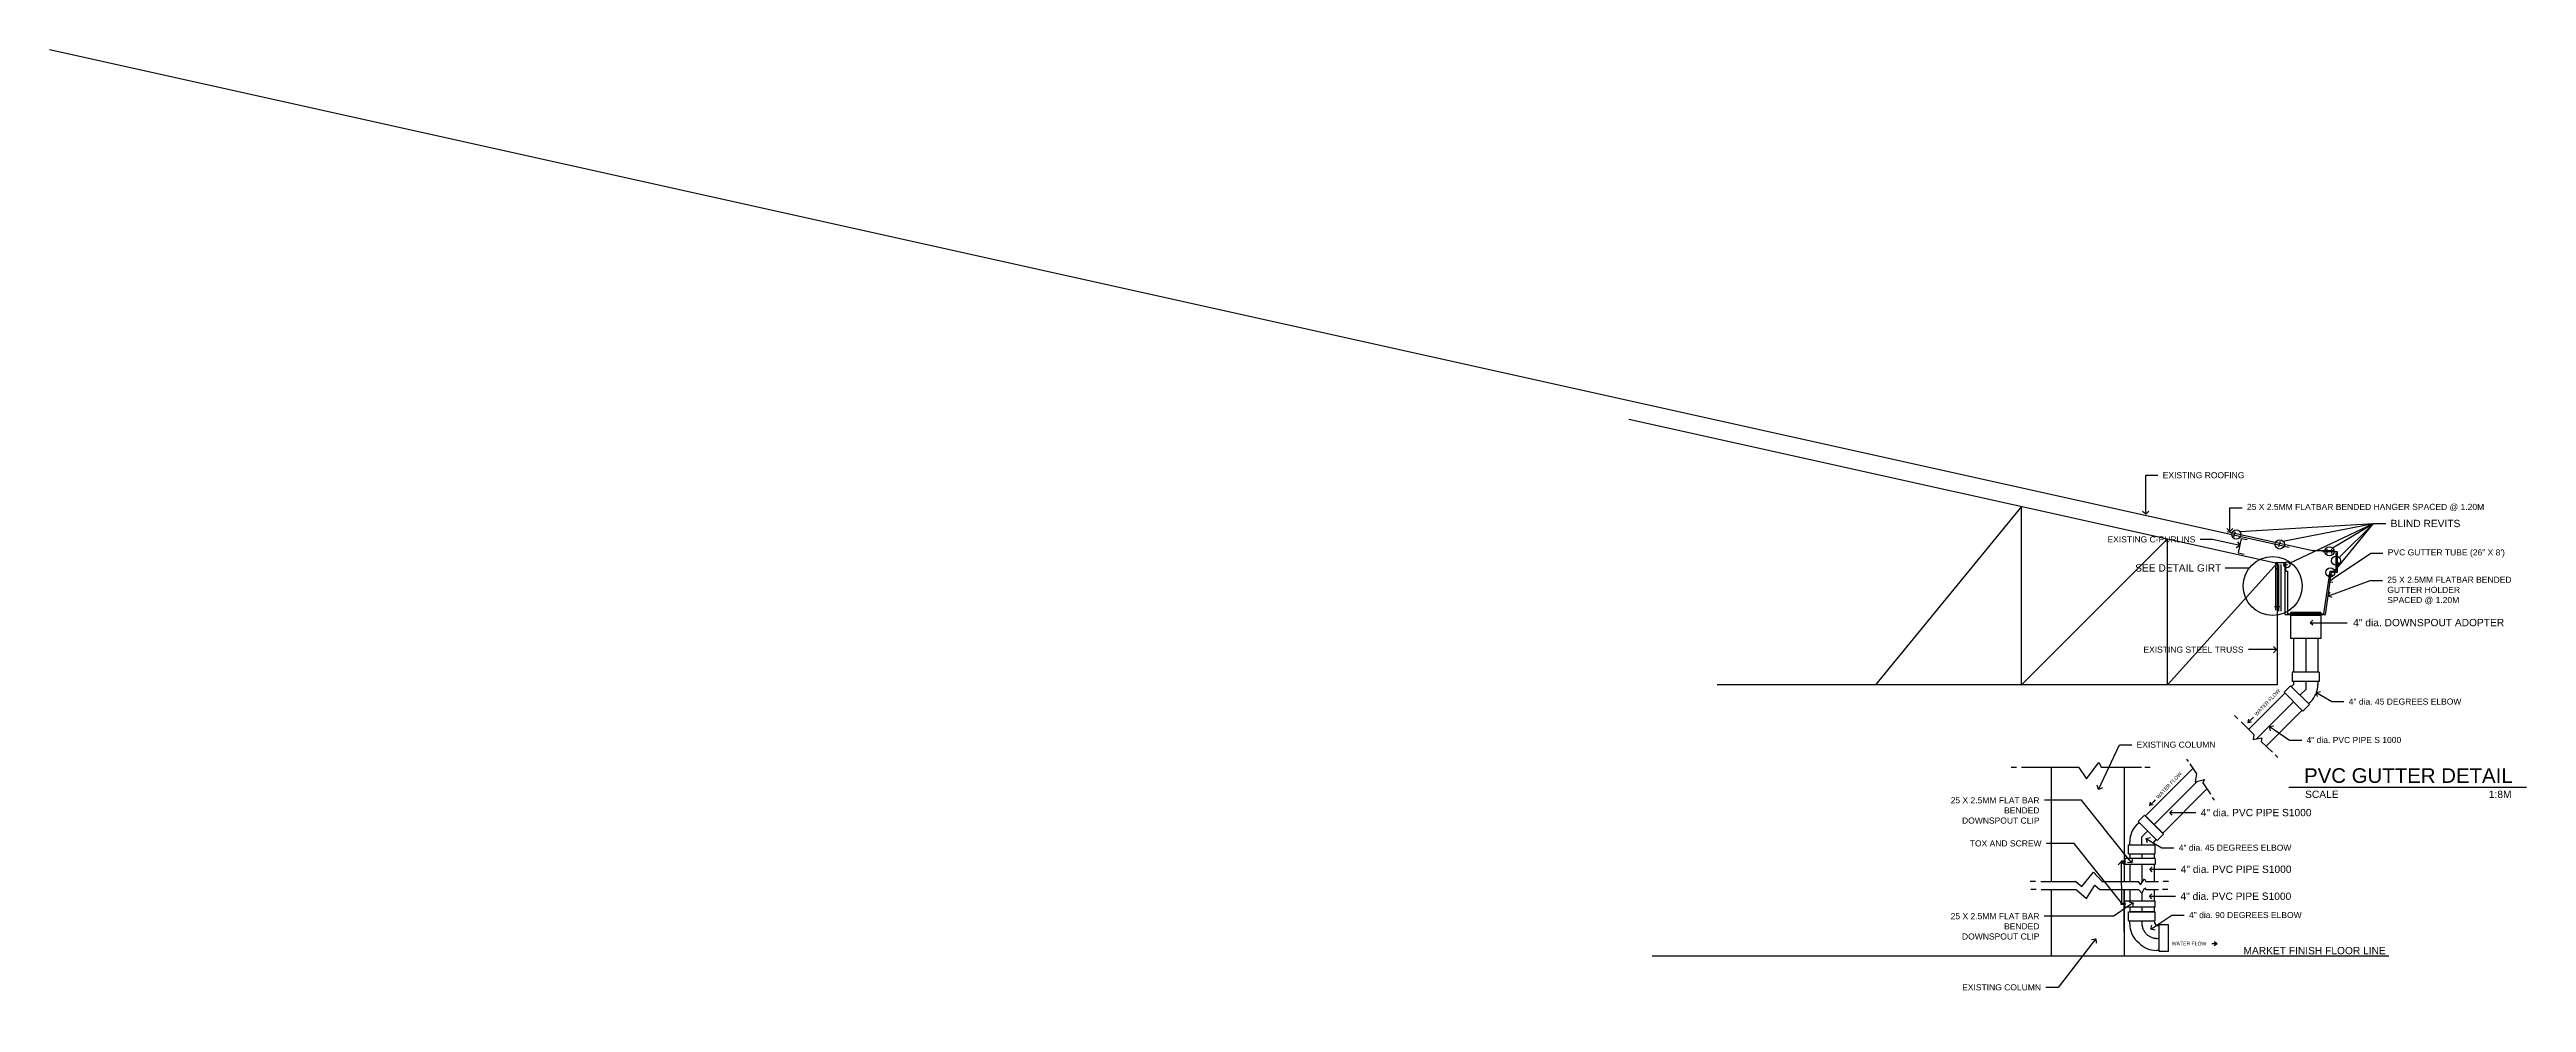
# Model space of a CAD drawing. Header units: inches. Extents: x -1369 to 1198, y -366 to 1398.
# Drawn here: x 32.91 to 43.08, y 138.27 to 142.19 of the extents above; entities that cross this region are included whole.
import ezdxf
from ezdxf import colors
from ezdxf.entities.mleader import LeaderData, LeaderLine
from ezdxf.math import Vec2, Vec3

# ---------------------------------------------------------------- set-up
doc = ezdxf.new("R2010")
doc.units = ezdxf.units.IN
doc.header["$MEASUREMENT"] = 0
doc.linetypes.add('CENTER2', pattern=[1.125, 0.75, -0.125, 0.125, -0.125])
doc.linetypes.add('HIDDEN2', pattern=[0.1875, 0.125, -0.0625])
doc.layers.add('DARK', color=1, linetype='Continuous')
doc.layers.add('LABEL 1', color=7, linetype='Continuous')
doc.styles.get("Standard").update_dxf_attribs({"font": 'arial.ttf'})

# ---------------------------------------------------------------- blocks, each defined once
blk = doc.blocks.new('_Open90')
at = {"color": 0, "linetype": 'ByBlock', "lineweight": -2}
for p, q in [((0, 0), (-1, 0)), ((-0.5, 0.5), (0, 0)), ((0, 0), (-0.5, -0.5))]:
    blk.add_line(p, q, dxfattribs=at)
blk = doc.blocks.new('3')
at = {"layer": 'DARK'}
for p, q in [((-473.294, -788.579), (-473.294, -788.583)), ((-473.283, -788.579), (-473.294, -788.579)), ((-473.283, -788.583), (-473.294, -788.583)), ((-473.283, -788.579), (-473.283, -788.583)), ((-473.28, -788.58), (-473.283, -788.58)), ((-473.28, -788.582), (-473.283, -788.582)), ((-473.28, -788.579), (-473.28, -788.583)), ((-473.279, -788.579), (-473.28, -788.579)), ((-473.279, -788.583), (-473.28, -788.583)), ((-473.278, -788.58), (-473.278, -788.582))]:
    blk.add_line(p, q, dxfattribs=at)
for centre, start, end in [((-473.279, -788.58), 0, 90), ((-473.279, -788.582), 270, 0)]:
    blk.add_arc(centre, 0.001, start, end, dxfattribs=at)

msp = doc.modelspace()

# ---------------------------------------------------------------- hatches: boundary and pattern name
at = {"layer": 'DARK'}
h = msp.add_hatch(color=3, dxfattribs=at)
h.dxf.hatch_style = 1
h.paths.add_polyline_path([(41.4307, 138.865), (41.4282, 138.865), (41.4282, 138.84), (41.4307, 138.84)])
h = msp.add_hatch(color=3, dxfattribs=at)
h.dxf.hatch_style = 1
h.paths.add_polyline_path([(41.4282, 138.6655), (41.4307, 138.6655), (41.4307, 138.6905), (41.4282, 138.6905)])

# ---------------------------------------------------------------- linework, layer by layer
at = {"color": 4}
for p, q in [((32.9062, 142.1882), (42.1062, 140.1438)), ((39.3936, 140.6697), (42.0562, 140.0781)), ((41.0062, 140.3114), (40.4062, 139.5781)), ((41.0062, 139.5781), (41.0062, 140.3114)), ((41.6062, 140.1781), (41.0062, 139.5781)), ((41.6062, 139.5781), (41.6062, 140.1781)), ((41.9096, 140.1803), (41.8965, 140.1212)), ((41.8965, 140.1212), (41.9207, 140.1158)), ((41.9096, 140.1803), (41.9338, 140.1749)), ((42.0562, 140.0781), (41.6062, 139.5781)), ((42.0562, 140.0781), (42.0562, 139.5781)), ((42.0562, 139.5781), (39.7562, 139.5781))]:
    msp.add_line(p, q, dxfattribs=at)
at = {"color": 3}
for p, q in [((41.8519, 140.2085), (42.2021, 140.1307)), ((42.2021, 140.1307), (42.2918, 140.1307))]:
    msp.add_line(p, q, dxfattribs=at)
msp.add_lwpolyline([(42.0905, 140.0834), (42.0905, 140.0459), (42.099, 140.0459), (42.099, 139.8709), (42.249, 139.8709), (42.274, 140.0459), (42.299, 140.0459), (42.299, 140.1209)], dxfattribs=at)
at = {"layer": 'DARK', "linetype": 'ByBlock', "lineweight": -2}
for p, q in [((42.4529, 140.2412), (42.5029, 140.2412)), ((41.6728, 139.0536), (41.7228, 139.0536)), ((41.5906, 138.8209), (41.6406, 138.8209)), ((41.5897, 138.71), (41.6397, 138.71))]:
    msp.add_line(p, q, dxfattribs=at)
at = {"layer": 'DARK', "color": 5}
for p, q in [((41.884, 140.2067), (41.8774, 140.1854)), ((41.1282, 139.2396), (41.1282, 138.7713)), ((41.4282, 139.2396), (41.4282, 138.7713)), ((41.1282, 138.7379), (41.1282, 138.4654)), ((41.4282, 138.7379), (41.4282, 138.4654)), ((41.4282, 138.5657), (41.4282, 138.7379))]:
    msp.add_line(p, q, dxfattribs=at)
at = {"layer": 'DARK', "color": 0}
for p, q in [((42.069, 140.1668), (42.0625, 140.1454)), ((42.2606, 140.1365), (42.2606, 140.1178)), ((42.2806, 140.1365), (42.2806, 140.1178)), ((42.0656, 140.0539), (42.0482, 140.0539)), ((42.0988, 140.0712), (42.0861, 140.0712)), ((42.2673, 140.031), (42.2848, 140.031)), ((42.2959, 140.0793), (42.31, 140.0793)), ((42.0677, 139.8984), (42.0456, 139.8984))]:
    msp.add_line(p, q, dxfattribs=at)
at = {"layer": 'DARK', "color": 3}
for p, q in [((42.0617, 140.0731), (42.0617, 139.8805)), ((42.0717, 140.0731), (42.0717, 139.8805))]:
    msp.add_line(p, q, dxfattribs=at)
at = {"layer": 'DARK'}
for p, q in [((42.1115, 139.8757), (42.1115, 139.8709)), ((42.2365, 139.8757), (42.1115, 139.8757)), ((42.2365, 139.8709), (42.1115, 139.8709)), ((42.1115, 139.8639), (42.1115, 139.7686)), ((42.2365, 139.8639), (42.1115, 139.8639)), ((42.124, 139.8709), (42.124, 139.8639)), ((42.224, 139.8709), (42.224, 139.8639)), ((42.2365, 139.8757), (42.2365, 139.8709)), ((42.2365, 139.8639), (42.2365, 139.7686)), ((42.2365, 139.7686), (42.1115, 139.7686)), ((42.124, 139.7686), (42.124, 139.6302)), ((42.224, 139.7686), (42.224, 139.6302)), ((42.119, 139.6302), (42.119, 139.5927)), ((42.229, 139.6302), (42.119, 139.6302)), ((42.229, 139.6302), (42.229, 139.5927)), ((42.0887, 139.5448), (41.9398, 139.3959)), ((42.1116, 139.5749), (42.0851, 139.5483)), ((42.1629, 139.4706), (42.0851, 139.5483)), ((42.1894, 139.4971), (42.1116, 139.5749)), ((42.124, 139.5802), (42.1152, 139.5713)), ((42.229, 139.5927), (42.119, 139.5927)), ((42.124, 139.5927), (42.124, 139.5802)), ((42.1894, 139.4971), (42.1629, 139.4706)), ((42.1947, 139.5094), (42.1859, 139.5006)), ((42.224, 139.5927), (42.224, 139.5802)), ((41.8819, 139.452), (41.8952, 139.4391)), ((41.9084, 139.4263), (41.9615, 139.375)), ((41.9522, 139.4384), (41.9368, 139.423)), ((41.9394, 139.4375), (41.9368, 139.423)), ((41.9513, 139.4256), (41.9368, 139.423)), ((41.9599, 139.4461), (41.9522, 139.4384)), ((42.1594, 139.4741), (42.0117, 139.3264)), ((41.9615, 139.375), (41.9581, 139.3544)), ((41.9581, 139.3544), (41.9941, 139.3607)), ((41.9941, 139.3607), (41.9917, 139.3458)), ((41.9917, 139.3458), (42.0373, 139.3017)), ((40.9858, 139.2396), (40.9644, 139.2396)), ((41.2423, 139.2396), (41.0072, 139.2396)), ((41.2423, 139.2396), (41.2742, 139.1922)), ((41.2742, 139.1922), (41.3249, 139.2592)), ((41.3249, 139.2592), (41.3355, 139.2396)), ((41.4994, 139.2396), (41.3355, 139.2396)), ((41.535, 139.2396), (41.5137, 139.2396)), ((41.711, 139.2352), (41.5158, 139.04)), ((41.685, 139.2739), (41.6918, 139.2637)), ((41.6986, 139.2536), (41.726, 139.213)), ((41.7261, 139.2123), (41.7198, 139.1795)), ((42.0487, 139.2907), (42.0601, 139.2797)), ((41.5482, 139.0978), (41.5328, 139.0824)), ((41.5354, 139.0969), (41.5328, 139.0824)), ((41.5559, 139.1055), (41.5482, 139.0978)), ((41.768, 139.1507), (41.5865, 138.9693)), ((41.7198, 139.1795), (41.7588, 139.1897)), ((41.7588, 139.1897), (41.7509, 139.177)), ((41.7509, 139.1759), (41.7826, 139.129)), ((41.7905, 139.1162), (41.7984, 139.1045)), ((41.4805, 139.0046), (41.4893, 139.0135)), ((41.4858, 139.017), (41.5123, 139.0435)), ((41.4858, 139.017), (41.5636, 138.9392)), ((41.5123, 139.0435), (41.5901, 138.9657)), ((41.5158, 139.04), (41.5865, 138.9693)), ((41.5473, 139.085), (41.5328, 139.0824)), ((41.4462, 138.8839), (41.4462, 138.9214)), ((41.4462, 138.9214), (41.5562, 138.9214)), ((41.4462, 138.9214), (41.5562, 138.9214)), ((41.4512, 138.9214), (41.4512, 138.9339)), ((41.5512, 138.9339), (41.56, 138.9428)), ((41.5512, 138.9214), (41.5512, 138.9339)), ((41.5562, 138.8839), (41.5562, 138.9214)), ((41.5636, 138.9392), (41.5901, 138.9657)), ((41.2546, 138.7499), (41.3019, 138.809)), ((41.3019, 138.809), (41.3361, 138.7717)), ((41.5562, 138.865), (41.4282, 138.865)), ((41.5562, 138.84), (41.4282, 138.84)), ((41.4307, 138.865), (41.4307, 138.84)), ((41.4462, 138.8839), (41.5562, 138.8839)), ((41.4512, 138.8839), (41.4512, 138.865)), ((41.4512, 138.84), (41.4512, 138.7713)), ((41.5512, 138.8839), (41.5512, 138.865)), ((41.5512, 138.84), (41.5512, 138.7713)), ((41.5562, 138.865), (41.5562, 138.84)), ((41.064, 138.7713), (41.0427, 138.7713)), ((41.0662, 138.7379), (41.0448, 138.7379)), ((41.0854, 138.7713), (41.2287, 138.7713)), ((41.0876, 138.7379), (41.2298, 138.7379)), ((41.2294, 138.7711), (41.2546, 138.7499)), ((41.2305, 138.7377), (41.2735, 138.7015)), ((41.2735, 138.7015), (41.3078, 138.7552)), ((41.3078, 138.7552), (41.3287, 138.7381)), ((41.3294, 138.7379), (41.4879, 138.7379)), ((41.3369, 138.7713), (41.4859, 138.7713)), ((41.5562, 138.6905), (41.4282, 138.6905)), ((41.4307, 138.6655), (41.4307, 138.6905)), ((41.4512, 138.7379), (41.4512, 138.6905)), ((41.4859, 138.7713), (41.4951, 138.7568)), ((41.4879, 138.7379), (41.5011, 138.7234)), ((41.4951, 138.7568), (41.5122, 138.7816)), ((41.5011, 138.7234), (41.5131, 138.7448)), ((41.5122, 138.7816), (41.5172, 138.7713)), ((41.5131, 138.7448), (41.518, 138.7379)), ((41.5172, 138.7713), (41.5694, 138.7713)), ((41.518, 138.7379), (41.5689, 138.7379)), ((41.5512, 138.7379), (41.5512, 138.6905)), ((41.5562, 138.6655), (41.5562, 138.6905)), ((41.6076, 138.7379), (41.5862, 138.7379)), ((41.6098, 138.7713), (41.5884, 138.7713)), ((41.5562, 138.6655), (41.4282, 138.6655)), ((41.4462, 138.6465), (41.5562, 138.6465)), ((41.4462, 138.609), (41.4462, 138.6465)), ((41.4462, 138.609), (41.5562, 138.609)), ((41.4512, 138.6655), (41.4512, 138.6465)), ((41.4512, 138.6465), (41.5512, 138.6465)), ((41.5512, 138.6465), (41.4512, 138.6465)), ((41.4512, 138.5965), (41.4512, 138.609)), ((41.5512, 138.6655), (41.5512, 138.6465)), ((41.5562, 138.609), (41.5562, 138.6465)), ((41.61, 138.5927), (41.5725, 138.5927)), ((41.5725, 138.4827), (41.5725, 138.5927)), ((41.61, 138.4827), (41.61, 138.5927)), ((41.4893, 138.517), (41.4805, 138.5258)), ((41.4893, 138.517), (41.4805, 138.5258)), ((41.5725, 138.4877), (41.56, 138.4877)), ((41.61, 138.4827), (41.5725, 138.4827)), ((41.7882, 138.5155), (41.81, 138.516)), ((41.7977, 138.5241), (41.81, 138.516)), ((41.7981, 138.5073), (41.81, 138.516)), ((39.49, 138.4654), (42.5152, 138.4654))]:
    msp.add_line(p, q, dxfattribs=at)
at = {"layer": 'DARK', "linetype": 'HIDDEN2'}
msp.add_line((42.174, 139.8709), (42.174, 139.8639), dxfattribs=at)
at = {"layer": 'DARK', "color": 3, "linetype": 'CENTER2'}
for p, q in [((42.174, 139.7686), (42.174, 139.6302)), ((42.124, 139.5094), (41.9713, 139.3567)), ((42.174, 139.5594), (42.1505, 139.536)), ((42.174, 139.5927), (42.174, 139.5594)), ((41.7283, 139.1817), (41.5512, 139.0046)), ((41.5012, 138.9546), (41.5247, 138.9781)), ((41.5012, 138.9214), (41.5012, 138.9546)), ((41.5012, 138.8839), (41.5012, 138.865)), ((41.5012, 138.84), (41.5012, 138.7657)), ((41.5012, 138.7236), (41.5012, 138.6905)), ((41.5012, 138.6655), (41.5012, 138.6465))]:
    msp.add_line(p, q, dxfattribs=at)
at = {"layer": 'DARK', "linetype": 'ByBlock', "lineweight": -2}
for points in [[(41.904, 140.2079), (42.4529, 140.2412)], [(42.0807, 140.169), (42.4529, 140.2412)], [(42.1071, 140.0785), (42.4529, 140.2412)], [(42.2836, 140.1414), (42.4529, 140.2412)], [(42.2933, 140.0468), (42.4529, 140.2412)], [(42.3117, 140.1019), (42.4529, 140.2412)], [(41.6356, 139.0536), (41.6728, 139.0536)], [(41.5534, 138.8209), (41.5906, 138.8209)], [(41.5525, 138.71), (41.5897, 138.71)]]:
    msp.add_lwpolyline(points, dxfattribs=at)
at = {"layer": 'DARK', "color": 5}
for points in [[(42.224, 139.8669), (42.2548, 139.8669), (42.2798, 140.041), (42.3042, 140.041), (42.3042, 140.1244), (42.2428, 140.1244), (42.2428, 140.1244)], [(42.0514, 139.8857), (42.0514, 140.0814), (42.0882, 140.0814), (42.0882, 139.8669), (42.124, 139.8669)]]:
    msp.add_lwpolyline(points, dxfattribs=at)
at = {"layer": 'DARK'}
for points in [[(41.8427, 140.0587), (41.9426, 140.0587)], [(42.2127, 139.8336), (42.3445, 139.8336)]]:
    msp.add_lwpolyline(points, dxfattribs=at)
for centre, radius in [((41.8892, 140.1962), 0.0189), ((42.0676, 140.1554), 0.0189), ((42.2716, 140.1268), 0.0189), ((42.2984, 140.0886), 0.0189), ((42.0971, 140.0714), 0.0123), ((42.2755, 140.0406), 0.0189)]:
    msp.add_circle(centre, radius, dxfattribs=at)
at = {"layer": 'DARK', "color": 5}
msp.add_circle((42.0385, 139.9847), 0.1211, dxfattribs=at)
at = {"layer": 'DARK'}
for centre, radius, start, end in [((42.124, 139.5802), 0.1, 315, 0), ((41.7251, 139.2125), 0.001, 349.03393, 33.97316), ((41.7518, 139.1765), 0.001, 147.96591, 213.97316), ((41.5512, 138.9339), 0.1, 135, 180), ((41.2287, 138.7703), 0.001, 49.94029, 90), ((41.2298, 138.7369), 0.001, 49.9107, 90), ((41.3294, 138.7389), 0.001, 230.81378, 270), ((41.3369, 138.7723), 0.001, 222.54213, 270), ((41.5512, 138.5965), 0.1, 180, 225), ((41.5725, 138.6095), 0.0213, 181.4291, 270), ((41.56, 138.5877), 0.1, 225, 270)]:
    msp.add_arc(centre, radius, start, end, dxfattribs=at)
at = {"layer": 'DARK', "color": 3, "linetype": 'CENTER2'}
msp.add_arc((41.5644, 138.6008), 0.0637, 172.63109, 277.36891, dxfattribs=at)
at = {"layer": 'LABEL 1', "color": 1}
msp.add_line((43.0809, 139.1564), (42.1042, 139.1564), dxfattribs=at)

# ---------------------------------------------------------------- block references
at = {"layer": 'DARK', "lineweight": -2, "xscale": 0.02, "yscale": 0.02, "zscale": 0.02, "rotation": 180}
for p in [(42.1927, 139.8336), (41.6156, 139.0536), (41.5334, 138.8209), (41.5325, 138.71)]:
    msp.add_blockref('_Open90', p, dxfattribs=at)
at = {"layer": 'DARK'}
msp.add_blockref('3', (514.7105, 927.4334), dxfattribs=at)
at = {"layer": 'DARK', "xscale": -1, "rotation": 180}
msp.add_blockref('3', (514.7105, -649.903), dxfattribs=at)

# ---------------------------------------------------------------- texts
at = {"layer": 'DARK', "char_height": 0.03, "attachment_point": 1}
for s, insert in [('BLIND REVITS', (42.5229, 140.2564)), (' SEE DETAIL GIRT', (41.4619, 140.0738)), ('4" dia. DOWNSPOUT ADOPTER', (42.3692, 139.8493)), ('4" dia. PVC PIPE S1000 ', (41.7428, 139.0689)), ('4" dia. PVC PIPE S1000 ', (41.6606, 138.8361)), ('4" dia. PVC PIPE S1000', (41.6597, 138.7253))]:
    msp.add_mtext(s, dxfattribs=dict(at, insert=insert))
at = {"layer": 'DARK', "char_height": 0.015}
for insert, attachment_point, rotation in [((41.9623, 139.4597), 1, 46.71119), ((41.5583, 139.1191), 1, 46.71119), ((41.7659, 138.5228), 3, 359.56297)]:
    msp.add_mtext('WATER FLOW ', dxfattribs=dict(at, insert=insert, attachment_point=attachment_point, rotation=rotation))
at = {"layer": 'LABEL 1', "attachment_point": 1}
for s, insert, char_height in [('PVC GUTTER DETAIL', (42.1673, 139.2359), 0.06), ('SCALE', (42.1716, 139.1439), 0.03), ('1:8M', (42.9264, 139.1439), 0.03), ('MARKET FINISH FLOOR LINE', (41.9185, 138.5018), 0.03)]:
    msp.add_mtext_dynamic_manual_height_columns(s, width=1.884675, gutter_width=12.5, heights=[0], dxfattribs=dict(at, insert=insert, char_height=char_height))

# ---------------------------------------------------------------- leaders
at = {"layer": 'DARK'}
ml = msp.add_multileader_mtext('Standard', dxfattribs=at)
ml.set_content('EXISTING ROOFING', color=7)
ml.set_leader_properties()
ml.set_arrow_properties(name='OPEN90')
ml.build(insert=Vec2(0, 0))
ml.multileader.update_dxf_attribs({"dogleg_length": 0.05, "arrow_head_size": 0.025})
ctx = ml.context
ctx.base_point, ctx.char_height, ctx.arrow_head_size, ctx.landing_gap_size, ctx.plane_origin = Vec3(41.5667, 140.4396), 0.025, 0.025, 0.02, Vec3(41.5167, 140.2794)
notes = []
notes.append((ctx, [(0, (1, 1, 0), (41.5167, 140.4396), (1, 0), 0.05, [(0, [(41.5167, 140.2794)], 0, [])])]))
ctx.mtext.insert, ctx.mtext.flow_direction = Vec3(41.5867, 140.4523), 5
ml = msp.add_multileader_mtext('Standard', dxfattribs=at)
ml.set_content('25 X 2.5MM FLATBAR BENDED HANGER SPACED @ 1.20M', color=7)
ml.set_leader_properties()
ml.set_arrow_properties(name='OPEN90')
ml.build(insert=Vec2(0, 0))
ml.multileader.update_dxf_attribs({"dogleg_length": 0.05, "arrow_head_size": 0.025})
ctx = ml.context
ctx.base_point, ctx.char_height, ctx.arrow_head_size, ctx.landing_gap_size, ctx.plane_origin = Vec3(41.9126, 140.3059), 0.025, 0.025, 0.02, Vec3(41.8626, 140.2085)
notes.append((ctx, [(0, (1, 1, 0), (41.8626, 140.3059), (1, 0), 0.05, [(0, [(41.8626, 140.2085)], 0, [])])]))
ctx.mtext.insert, ctx.mtext.flow_direction = Vec3(41.9326, 140.322), 5
ml = msp.add_multileader_mtext('Standard', dxfattribs=at)
ml.set_content('EXISTING C-PURLINS', color=7)
ml.set_leader_properties()
ml.set_arrow_properties(name='OPEN90')
ml.build(insert=Vec2(0, 0))
ml.multileader.update_dxf_attribs({"dogleg_length": 0.05, "arrow_head_size": 0.025})
ctx = ml.context
ctx.base_point, ctx.char_height, ctx.arrow_head_size, ctx.landing_gap_size, ctx.plane_origin = Vec3(41.3444, 140.1758), 0.025, 0.025, 0.02, Vec3(41.903, 140.1507)
ctx.text_align_type = 2
notes.append((ctx, [(0, (1, 1, 0), (41.7908, 140.1758), (-1, 0), 0.05, [(0, [(41.903, 140.1507)], 0, [])])]))
ctx.mtext.insert, ctx.mtext.alignment, ctx.mtext.flow_direction = Vec3(41.7208, 140.1885), 3, 5
ml = msp.add_multileader_mtext('Standard', dxfattribs=at)
ml.set_content('PVC GUTTER TUBE (26" X 8\')', color=7)
ml.set_leader_properties()
ml.set_arrow_properties(name='OPEN90')
ml.build(insert=Vec2(0, 0))
ml.multileader.update_dxf_attribs({"dogleg_length": 0.05, "arrow_head_size": 0.025})
ctx = ml.context
ctx.base_point, ctx.char_height, ctx.arrow_head_size, ctx.landing_gap_size, ctx.plane_origin = Vec3(42.4912, 140.1189), 0.025, 0.025, 0.02, Vec3(42.2679, 140.0022)
notes.append((ctx, [(0, (1, 1, 0), (42.4412, 140.1189), (1, 0), 0.05, [(0, [(42.2679, 140.0022)], 0, [])])]))
ctx.mtext.insert, ctx.mtext.flow_direction = Vec3(42.5112, 140.1351), 5
ml = msp.add_multileader_mtext('Standard', dxfattribs=at)
ml.set_content('25 X 2.5MM FLATBAR BENDED \\PGUTTER HOLDER\\PSPACED @ 1.20M ', color=7)
ml.set_leader_properties()
ml.set_arrow_properties(name='OPEN90')
ml.build(insert=Vec2(0, 0))
ml.multileader.update_dxf_attribs({"dogleg_length": 0.05, "arrow_head_size": 0.025})
ctx = ml.context
ctx.base_point, ctx.char_height, ctx.arrow_head_size, ctx.landing_gap_size, ctx.plane_origin = Vec3(42.4893, 140.0066), 0.025, 0.025, 0.02, Vec3(42.2721, 139.9837)
notes.append((ctx, [(0, (1, 1, 0), (42.4393, 140.0066), (1, 0), 0.05, [(0, [(42.2669, 139.9444)], 0, [])])]))
ctx.mtext.insert, ctx.mtext.flow_direction = Vec3(42.5093, 140.0228), 5
ml = msp.add_multileader_mtext('Standard', dxfattribs=at)
ml.set_content('EXISTING STEEL TRUSS', color=7)
ml.set_leader_properties()
ml.set_arrow_properties(name='OPEN90')
ml.build(insert=Vec2(0, 0))
ml.multileader.update_dxf_attribs({"dogleg_length": 0.05, "arrow_head_size": 0.025})
ctx = ml.context
ctx.base_point, ctx.char_height, ctx.arrow_head_size, ctx.landing_gap_size, ctx.plane_origin = Vec3(41.492, 139.7231), 0.025, 0.025, 0.02, Vec3(42.0547, 139.7231)
ctx.text_align_type = 2
notes.append((ctx, [(0, (1, 1, 0), (41.9888, 139.7231), (-1, 0), 0.05, [(0, [(42.0547, 139.7231)], 0, [])])]))
ctx.mtext.insert, ctx.mtext.alignment, ctx.mtext.flow_direction = Vec3(41.9188, 139.7358), 3, 5
ml = msp.add_multileader_mtext('Standard', dxfattribs=at)
ml.set_content('4" dia. 45 DEGREES ELBOW ', color=7)
ml.set_leader_properties()
ml.set_arrow_properties(name='OPEN90')
ml.build(insert=Vec2(0, 0))
ml.multileader.update_dxf_attribs({"dogleg_length": 0.05, "arrow_head_size": 0.025})
ctx = ml.context
ctx.base_point, ctx.char_height, ctx.arrow_head_size, ctx.landing_gap_size, ctx.plane_origin = Vec3(42.331, 139.5096), 0.025, 0.025, 0.02, Vec3(42.2178, 139.5471)
notes.append((ctx, [(0, (1, 1, 0), (42.281, 139.5096), (1, 0), 0.05, [(0, [(42.2178, 139.5471)], 0, [])])]))
ctx.mtext.insert, ctx.mtext.flow_direction = Vec3(42.351, 139.5223), 5
ml = msp.add_multileader_mtext('Standard', dxfattribs=at)
ml.set_content('4" dia. PVC PIPE S 1000 ', color=7)
ml.set_leader_properties()
ml.set_arrow_properties(name='OPEN90')
ml.build(insert=Vec2(0, 0))
ml.multileader.update_dxf_attribs({"dogleg_length": 0.05, "arrow_head_size": 0.025})
ctx = ml.context
ctx.base_point, ctx.char_height, ctx.arrow_head_size, ctx.landing_gap_size, ctx.plane_origin = Vec3(42.1575, 139.3519), 0.025, 0.025, 0.02, Vec3(42.0255, 139.407)
notes.append((ctx, [(0, (1, 1, 0), (42.1075, 139.3519), (1, 0), 0.05, [(0, [(42.0255, 139.407)], 0, [])])]))
ctx.mtext.insert, ctx.mtext.flow_direction = Vec3(42.1775, 139.3646), 5
ml = msp.add_multileader_mtext('Standard', dxfattribs=at)
ml.set_content('EXISTING COLUMN', color=7)
ml.set_leader_properties()
ml.set_arrow_properties(name='OPEN90')
ml.build(insert=Vec2(0, 0))
ml.multileader.update_dxf_attribs({"dogleg_length": 0.05, "arrow_head_size": 0.025})
ctx = ml.context
ctx.base_point, ctx.char_height, ctx.arrow_head_size, ctx.landing_gap_size, ctx.plane_origin = Vec3(41.4594, 139.3327), 0.025, 0.025, 0.02, Vec3(41.3227, 139.2744)
notes.append((ctx, [(0, (1, 1, 0), (41.4094, 139.3327), (1, 0), 0.05, [(0, [(41.3232, 139.1492)], 0, [])])]))
ctx.mtext.insert, ctx.mtext.flow_direction = Vec3(41.4794, 139.3454), 5
ml = msp.add_multileader_mtext('Standard', dxfattribs=at)
ml.set_content('25 X 2.5MM FLAT BAR \\PBENDED\\PDOWNSPOUT CLIP  ', color=7)
ml.set_leader_properties()
ml.set_arrow_properties(name='OPEN90')
ml.build(insert=Vec2(0, 0))
ml.multileader.update_dxf_attribs({"dogleg_length": 0.05, "arrow_head_size": 0.025})
ctx = ml.context
ctx.base_point, ctx.char_height, ctx.arrow_head_size, ctx.landing_gap_size, ctx.plane_origin = Vec3(40.697, 139.1042), 0.025, 0.025, 0.02, Vec3(41.3767, 138.9469)
ctx.text_align_type = 2
notes.append((ctx, [(0, (1, 1, 0), (41.2532, 139.1042), (-1, 0), 0.1527, [(0, [(41.4592, 138.847)], 0, [])])]))
ctx.mtext.insert, ctx.mtext.alignment, ctx.mtext.flow_direction = Vec3(41.0805, 139.1169), 3, 5
ml = msp.add_multileader_mtext('Standard', dxfattribs=at)
ml.set_content('TOX AND SCREW ', color=7)
ml.set_leader_properties()
ml.set_arrow_properties(name='OPEN90')
ml.build(insert=Vec2(0, 0))
ml.multileader.update_dxf_attribs({"dogleg_length": 0.05, "arrow_head_size": 0.025})
ctx = ml.context
ctx.base_point, ctx.char_height, ctx.arrow_head_size, ctx.landing_gap_size, ctx.plane_origin = Vec3(40.7753, 138.927), 0.025, 0.025, 0.02, Vec3(41.2136, 138.7517)
ctx.text_align_type = 2
notes.append((ctx, [(0, (1, 1, 0), (41.2231, 138.927), (-1, 0), 0.1141, [(1, [(41.4165, 138.8517), (41.4174, 138.6825)], 0, [])])]))
ctx.mtext.insert, ctx.mtext.alignment, ctx.mtext.flow_direction = Vec3(41.089, 138.9397), 3, 5
ml = msp.add_multileader_mtext('Standard', dxfattribs=at)
ml.set_content('4" dia. 45 DEGREES ELBOW ', color=7)
ml.set_leader_properties()
ml.set_arrow_properties(name='OPEN90')
ml.build(insert=Vec2(0, 0))
ml.multileader.update_dxf_attribs({"dogleg_length": 0.05, "arrow_head_size": 0.025})
ctx = ml.context
ctx.base_point, ctx.char_height, ctx.arrow_head_size, ctx.landing_gap_size, ctx.plane_origin = Vec3(41.6326, 138.9094), 0.025, 0.025, 0.02, Vec3(41.5193, 138.9469)
notes.append((ctx, [(0, (1, 1, 0), (41.5826, 138.9094), (1, 0), 0.05, [(0, [(41.5193, 138.9469)], 0, [])])]))
ctx.mtext.insert, ctx.mtext.flow_direction = Vec3(41.6526, 138.9221), 5
ml = msp.add_multileader_mtext('Standard', dxfattribs=at)
ml.set_content('25 X 2.5MM FLAT BAR \\PBENDED\\PDOWNSPOUT CLIP  ', color=7)
ml.set_leader_properties()
ml.set_arrow_properties(name='OPEN90')
ml.build(insert=Vec2(0, 0))
ml.multileader.update_dxf_attribs({"dogleg_length": 0.05, "arrow_head_size": 0.025})
ctx = ml.context
ctx.base_point, ctx.char_height, ctx.arrow_head_size, ctx.landing_gap_size, ctx.plane_origin = Vec3(40.697, 138.628), 0.025, 0.025, 0.02, Vec3(41.3118, 138.6071)
ctx.text_align_type = 2
notes.append((ctx, [(0, (1, 1, 0), (41.3858, 138.628), (-1, 0), 0.2854, [(0, [(41.4658, 138.6836)], 0, [])])]))
ctx.mtext.insert, ctx.mtext.alignment, ctx.mtext.flow_direction = Vec3(41.0804, 138.6407), 3, 5
ml = msp.add_multileader_mtext('Standard', dxfattribs=at)
ml.set_content('4" dia. 90 DEGREES ELBOW ', color=7)
ml.set_leader_properties()
ml.set_arrow_properties(name='OPEN90')
ml.build(insert=Vec2(0, 0))
ml.multileader.update_dxf_attribs({"dogleg_length": 0.05, "arrow_head_size": 0.025})
ctx = ml.context
ctx.base_point, ctx.char_height, ctx.arrow_head_size, ctx.landing_gap_size, ctx.plane_origin = Vec3(41.6748, 138.6327), 0.025, 0.025, 0.02, Vec3(41.538, 138.5744)
notes.append((ctx, [(0, (1, 1, 0), (41.6248, 138.6327), (1, 0), 0.05, [(0, [(41.538, 138.5744)], 0, [])])]))
ctx.mtext.insert, ctx.mtext.flow_direction = Vec3(41.6948, 138.6454), 5
ml = msp.add_multileader_mtext('Standard', dxfattribs=at)
ml.set_content('EXISTING COLUMN', color=7)
ml.set_leader_properties()
ml.set_arrow_properties(name='OPEN90')
ml.build(insert=Vec2(0, 0))
ml.multileader.update_dxf_attribs({"dogleg_length": 0.05, "arrow_head_size": 0.025})
ctx = ml.context
ctx.base_point, ctx.char_height, ctx.arrow_head_size, ctx.landing_gap_size, ctx.plane_origin = Vec3(40.7484, 138.3357), 0.025, 0.025, 0.02, Vec3(41.3235, 138.3438)
ctx.text_align_type = 2
notes.append((ctx, [(0, (1, 1, 0), (41.1568, 138.3357), (-1, 0), 0.05, [(0, [(41.3115, 138.5346)], 0, [])])]))
ctx.mtext.insert, ctx.mtext.alignment, ctx.mtext.flow_direction = Vec3(41.0868, 138.3484), 3, 5
for ctx, leaders in notes:
    for number, flags, end, landing, length, lines in leaders:
        leader = LeaderData()
        leader.index, (leader.has_last_leader_line, leader.has_dogleg_vector, leader.attachment_direction) = number, flags
        leader.last_leader_point, leader.dogleg_vector, leader.dogleg_length = Vec3(end), Vec3(landing), length
        for number, points, colour, breaks in lines:
            line = LeaderLine()
            line.index, line.vertices, line.color, line.breaks = number, Vec3.list(points), colors.encode_raw_color(colour), breaks
            leader.lines.append(line)
        ctx.leaders.append(leader)

doc.saveas('drawing.dxf')
